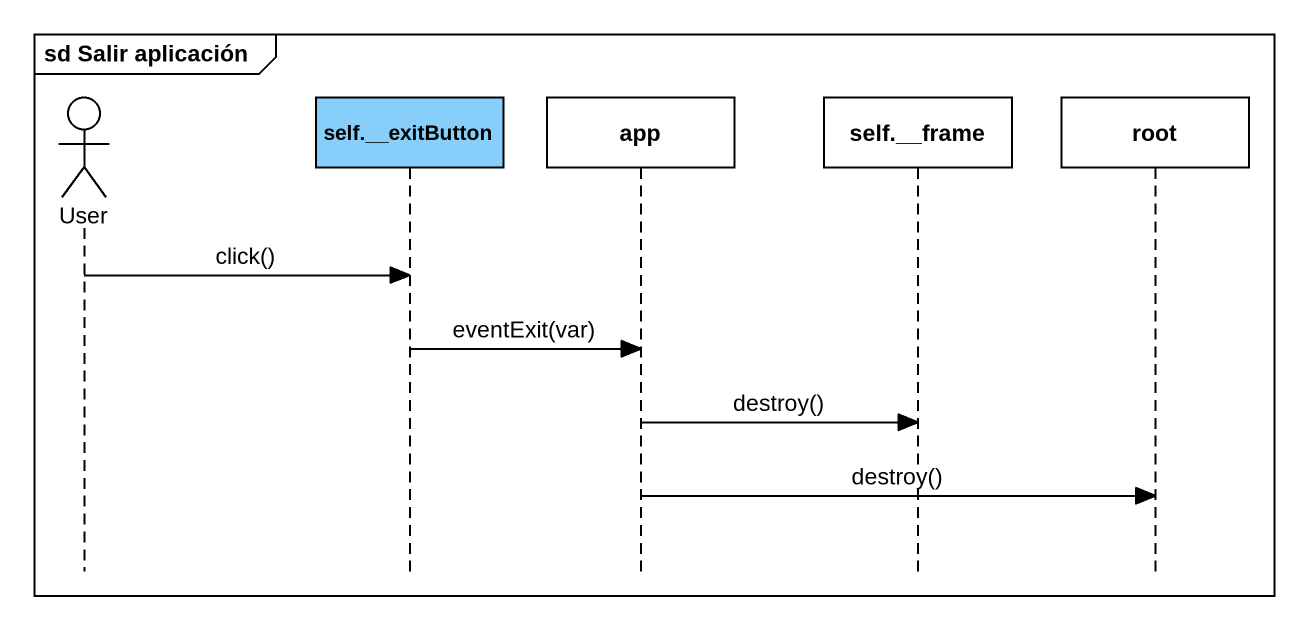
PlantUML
@startuml
mainframe sd Salir aplicación
hide footbox
actor User
participant "self.__exitButton" as self_exitButton #87CEFA
participant app
participant "self.__frame" as self_frame
participant root

User -> self_exitButton : click()
self_exitButton -> app : eventExit(var)
app -> self_frame : destroy()
app -> root : destroy()
@enduml
